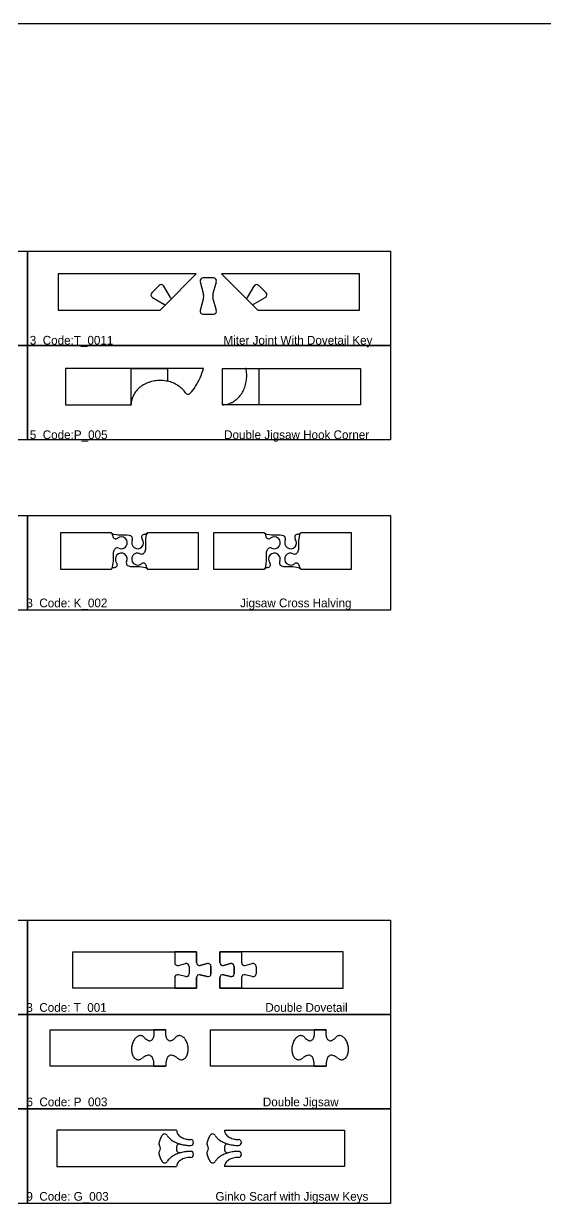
# Model space of a CAD drawing. Extents: x -5 to 6482, y 2 to 3133.
# Drawn here: x 1267 to 1985, y 1509 to 3133 of the extents above; entities that cross this region are included whole.
import ezdxf

# ---------------------------------------------------------------- set-up
doc = ezdxf.new("R2010")
doc.units = 0
doc.layers.get('0').update_dxf_attribs({"linetype": 'CONTINUOUS'})
for name, color, linetype in [('3MM_ENGRAVE', 5, 'CONTINUOUS'), ('CUT_18_MM', 7, 'CONTINUOUS'), ('ENGRAVE_9MM', 3, 'CONTINUOUS'), ('JOINT_9_MM', 4, 'CONTINUOUS'), ('TEXT', 9, 'CONTINUOUS')]:
    doc.layers.add(name, color=color, linetype=linetype)

# ---------------------------------------------------------------- blocks, each defined once
blk = doc.blocks.new('_U22')
at = {"layer": 'TEXT', "linetype": 'CONTINUOUS'}
blk.add_text('9  Code: G_003                                 Ginko Scarf with Jigsaw Keys', height=12, dxfattribs=at).set_placement((7865.2, 2137.2))
blk = doc.blocks.new('_U19')
at = {"layer": 'TEXT', "linetype": 'CONTINUOUS'}
blk.add_text('6  Code: P_003                                                Double Jigsaw', height=12, dxfattribs=at).set_placement((7865.3, 2267.2))
blk = doc.blocks.new('_U16')
at = {"layer": 'TEXT', "linetype": 'CONTINUOUS'}
blk.add_text('3  Code: T_001                                                 Double Dovetail', height=12, dxfattribs=at).set_placement((7865.2, 2397.2))
blk = doc.blocks.new('_U12')
at = {"layer": 'TEXT', "linetype": 'CONTINUOUS'}
blk.add_text('3  Code: K_002                                         Jigsaw Cross Halving', height=12, dxfattribs=at).set_placement((7865.2, 2953.9))
blk = doc.blocks.new('_U8')
at = {"layer": 'TEXT', "linetype": 'CONTINUOUS'}
blk.add_text('5  Code:P_005                                    Double Jigsaw Hook Corner', height=12, dxfattribs=at).set_placement((7869.9, 3185.4))
blk = doc.blocks.new('_U5')
at = {"layer": 'TEXT', "linetype": 'CONTINUOUS'}
blk.add_text('3  Code:T_0011                                  Miter Joint With Dovetail Key', height=12, dxfattribs=at).set_placement((7869.9, 3315.4))

msp = doc.modelspace()

# ---------------------------------------------------------------- linework, layer by layer
for p, q in [((11.4, 3132.7), (6482.4, 3132.7)), ((772.1, 2819.7), (1272.1, 2819.7)), ((1272.1, 2819.7), (1772.1, 2819.7)), ((1272.1, 2689.7), (1272.1, 2819.7)), ((1272.1, 2819.7), (1272.1, 2689.7)), ((1772.1, 2819.7), (1772.1, 2689.7)), ((772.1, 2689.7), (1272.1, 2689.7)), ((1272.1, 2689.7), (772.1, 2689.7)), ((1272.1, 2689.7), (1772.1, 2689.7)), ((1272.1, 2559.7), (1272.1, 2689.7)), ((1272.1, 2689.7), (1272.1, 2559.7)), ((1772.1, 2689.7), (1272.1, 2689.7)), ((1772.1, 2689.7), (1772.1, 2559.7)), ((1272.1, 2559.7), (772.1, 2559.7)), ((1772.1, 2559.7), (1272.1, 2559.7)), ((772.1, 2455.5), (1272.1, 2455.5)), ((1272.1, 2455.5), (1772.1, 2455.5)), ((1272.1, 2325.5), (1272.1, 2455.5)), ((1272.1, 2455.5), (1272.1, 2325.5)), ((1772.1, 2455.5), (1772.1, 2325.5)), ((1272.1, 2325.5), (772.1, 2325.5)), ((1772.1, 2325.5), (1272.1, 2325.5)), ((772.1, 1899), (1272.1, 1899)), ((1272.1, 1899), (1772.1, 1899)), ((1272.1, 1769), (1272.1, 1899)), ((1272.1, 1899), (1272.1, 1769)), ((1772.1, 1899), (1772.1, 1769)), ((772.1, 1769), (1272.1, 1769)), ((1272.1, 1769), (772.1, 1769)), ((1272.1, 1769), (1772.1, 1769)), ((1272.1, 1639), (1272.1, 1769)), ((1272.1, 1769), (1272.1, 1639)), ((1772.1, 1769), (1272.1, 1769)), ((1772.1, 1769), (1772.1, 1639)), ((772.1, 1639), (1272.1, 1639)), ((1272.1, 1639), (772.1, 1639)), ((1272.1, 1639), (1772.1, 1639)), ((1272.1, 1509), (1272.1, 1639)), ((1272.1, 1639), (1272.1, 1509)), ((1772.1, 1639), (1272.1, 1639)), ((1772.1, 1639), (1772.1, 1509)), ((1272.1, 1509), (772.1, 1509)), ((1772.1, 1509), (1272.1, 1509))]:
    msp.add_line(p, q)
at = {"layer": 'CUT_18_MM', "color": 7, "linetype": 'CONTINUOUS'}
for p, q in [((1504.6, 2788.2), (1314.6, 2788.2)), ((1314.6, 2788.2), (1314.6, 2738.2)), ((1461.7, 2745.3), (1504.6, 2788.2)), ((1729.3, 2788.2), (1539.3, 2788.2)), ((1539.3, 2788.2), (1573.6, 2753.9)), ((1729.3, 2738.2), (1729.3, 2788.2)), ((1454.6, 2738.2), (1461.7, 2745.3)), ((1461.7, 2745.3), (1461.7, 2745.3)), ((1573.6, 2753.9), (1589.3, 2738.2)), ((1314.6, 2738.2), (1454.6, 2738.2)), ((1589.3, 2738.2), (1729.3, 2738.2)), ((1415, 2658.2), (1324.7, 2658.2)), ((1324.7, 2658.2), (1324.7, 2608.2)), ((1514.7, 2658.2), (1415, 2658.2)), ((1540.7, 2608.2), (1540.7, 2658.2)), ((1540.7, 2658.2), (1590.7, 2658.2)), ((1590.7, 2658.2), (1730.7, 2658.2)), ((1730.7, 2658.2), (1730.7, 2608.2)), ((1324.7, 2608.2), (1415, 2608.2)), ((1415, 2608.2), (1415, 2608.2)), ((1415, 2608.2), (1415, 2608.2)), ((1590.7, 2608.2), (1540.7, 2608.2)), ((1730.7, 2608.2), (1590.7, 2608.2)), ((1590.7, 2608.2), (1590.7, 2608.2)), ((1334.8, 1855.1), (1474.8, 1855.1)), ((1334.8, 1805.1), (1334.8, 1855.1)), ((1474.8, 1855.1), (1504.8, 1855.1)), ((1504.8, 1855.1), (1504.8, 1840.4)), ((1566.8, 1855.1), (1536.8, 1855.1)), ((1536.8, 1855.1), (1536.8, 1840.4)), ((1706.8, 1855.1), (1566.8, 1855.1)), ((1706.8, 1805.1), (1706.8, 1855.1)), ((1504.8, 1840.4), (1504.8, 1840.4)), ((1509.9, 1836.5), (1519.6, 1839.1)), ((1509.9, 1836.5), (1509.9, 1836.5)), ((1519.6, 1839.1), (1519.6, 1839.1)), ((1524.8, 1835.1), (1524.8, 1825.1)), ((1536.8, 1840.4), (1536.8, 1840.4)), ((1541.9, 1836.5), (1551.6, 1839.1)), ((1541.9, 1836.5), (1541.9, 1836.5)), ((1551.6, 1839.1), (1551.6, 1839.1)), ((1556.8, 1835.1), (1556.8, 1825.1)), ((1504.8, 1819.7), (1504.8, 1819.7)), ((1504.8, 1819.7), (1504.8, 1805.1)), ((1519.6, 1821.1), (1509.9, 1823.7)), ((1509.9, 1823.7), (1509.9, 1823.7)), ((1519.6, 1821.1), (1519.6, 1821.1)), ((1536.8, 1819.7), (1536.8, 1819.7)), ((1536.8, 1819.7), (1536.8, 1805.1)), ((1551.6, 1821.1), (1541.9, 1823.7)), ((1541.9, 1823.7), (1541.9, 1823.7)), ((1551.6, 1821.1), (1551.6, 1821.1)), ((1474.8, 1805.1), (1334.8, 1805.1)), ((1504.8, 1805.1), (1474.8, 1805.1)), ((1536.8, 1805.1), (1566.8, 1805.1)), ((1566.8, 1805.1), (1706.8, 1805.1)), ((1303.5, 1697.9), (1303.5, 1747.9)), ((1303.5, 1747.9), (1462.6, 1747.9)), ((1524.2, 1697.9), (1524.2, 1747.9)), ((1524.2, 1747.9), (1683.3, 1747.9)), ((1462.7, 1697.9), (1303.5, 1697.9)), ((1683.4, 1697.9), (1524.2, 1697.9)), ((1477.5, 1609.7), (1312.5, 1609.7)), ((1312.5, 1609.7), (1312.5, 1559.7)), ((1543.5, 1609.7), (1708.5, 1609.7)), ((1708.5, 1609.7), (1708.5, 1559.7)), ((1312.5, 1559.7), (1477.5, 1559.7)), ((1708.5, 1559.7), (1543.5, 1559.7))]:
    msp.add_line(p, q, dxfattribs=at)
at = {"layer": 'CUT_18_MM', "linetype": 'CONTINUOUS'}
for p, q in [((1387.6, 2432), (1317.6, 2432)), ((1317.6, 2432), (1317.6, 2382)), ((1390.7, 2430.2), (1394.6, 2429.4)), ((1394.6, 2429.4), (1397.1, 2429.2)), ((1397.1, 2429.2), (1401.6, 2429)), ((1401.6, 2429), (1409.1, 2429.1)), ((1409.1, 2429.1), (1412.1, 2428.7)), ((1412.1, 2428.7), (1413.8, 2428.1)), ((1413.8, 2428.1), (1414.5, 2427.6)), ((1414.5, 2427.6), (1415.6, 2426.7)), ((1416.4, 2421.9), (1416.4, 2421.9)), ((1507.6, 2432), (1437.5, 2432)), ((1507.6, 2382), (1507.6, 2432)), ((1598.3, 2432), (1528.3, 2432)), ((1528.3, 2432), (1528.3, 2382)), ((1601.5, 2430.2), (1605.4, 2429.4)), ((1605.4, 2429.4), (1607.9, 2429.2)), ((1607.9, 2429.2), (1612.4, 2429)), ((1612.4, 2429), (1619.9, 2429.1)), ((1619.9, 2429.1), (1622.9, 2428.7)), ((1622.9, 2428.7), (1624.6, 2428.1)), ((1624.6, 2428.1), (1625.3, 2427.6)), ((1625.3, 2427.6), (1626.4, 2426.7)), ((1627.2, 2421.9), (1627.2, 2421.9)), ((1718.3, 2432), (1648.3, 2432)), ((1718.3, 2382), (1718.3, 2432)), ((1408.7, 2392.1), (1408.7, 2392.1)), ((1410.5, 2386.4), (1409.5, 2387.3)), ((1619.4, 2392.1), (1619.4, 2392.1)), ((1621.3, 2386.4), (1620.3, 2387.3)), ((1317.6, 2382), (1387.6, 2382)), ((1411.7, 2385.8), (1410.5, 2386.4)), ((1414.4, 2385.1), (1411.7, 2385.8)), ((1416.4, 2384.9), (1414.4, 2385.1)), ((1421.2, 2385), (1416.4, 2384.9)), ((1426.6, 2385), (1421.2, 2385)), ((1429.5, 2384.7), (1426.6, 2385)), ((1434.4, 2383.9), (1429.5, 2384.7)), ((1437.6, 2382), (1507.6, 2382)), ((1528.3, 2382), (1598.3, 2382)), ((1622.5, 2385.8), (1621.3, 2386.4)), ((1625.1, 2385.1), (1622.5, 2385.8)), ((1627.2, 2384.9), (1625.1, 2385.1)), ((1632, 2385), (1627.2, 2384.9)), ((1637.3, 2385), (1632, 2385)), ((1640.3, 2384.7), (1637.3, 2385)), ((1645.2, 2383.9), (1640.3, 2384.7)), ((1648.3, 2382), (1718.3, 2382))]:
    msp.add_line(p, q, dxfattribs=at)
at = {"layer": 'CUT_18_MM', "color": 7, "linetype": 'CONTINUOUS'}
for centre, radius, start, end in [((1408.7, 2690.4), 110.7, 335.8734, 343.0944), ((1449.6, 2604.2), 35.9, 128.2335, 139.9673), ((1452.1, 2601), 40, 117.329, 128.25), ((1453.9, 2597.6), 43.8, 107.0748, 117.3545), ((1454.8, 2594.9), 46.6, 97.2448, 107.1039), ((1455, 2593.6), 47.9, 87.5982, 97.2749), ((1455, 2594), 47.5, 77.8915, 87.6285), ((1455.5, 2596.1), 45.4, 67.8897, 77.9213), ((1456.8, 2599.2), 42, 57.3533, 67.9175), ((1458.9, 2602.6), 37.9, 46.0769, 57.3752), ((1442.2, 2672.3), 72.6, 318.1905, 327.7629), ((1426.3, 2682.5), 91.4, 327.7126, 335.918), ((1442.9, 2608.2), 28, 166.0483, 179.9011), ((1444.3, 2607.8), 29.4, 152.6081, 165.9973), ((1446.8, 2606.5), 32.2, 139.9682, 152.5821), ((1461.7, 2605.5), 34, 33.9254, 46.0859), ((1493.3, 2626.6), 4.05, 213.2136, 318.1455), ((1508.9, 1840.4), 4.1, 180, 285.0001), ((1520.7, 1835.1), 4.1, 0, 105), ((1540.9, 1840.4), 4.1, 180, 285.0001), ((1552.7, 1835.1), 4.1, 0, 105), ((1508.9, 1819.7), 4.1, 74.9999, 180), ((1520.7, 1825.1), 4.1, 255, 360), ((1540.9, 1819.7), 4.1, 74.9999, 180), ((1552.7, 1825.1), 4.1, 255, 360), ((1487, 1743.5), 24.8, 177.6014, 184.7448), ((1493.4, 1743.3), 31.2, 171.5416, 177.6694), ((1480.3, 1742.9), 18.1, 184.6433, 193.4719), ((1474.6, 1741.5), 12.2, 193.3262, 204.8281), ((1482.4, 1731.1), 9.14, 125.137, 139.4209), ((1481.4, 1732.6), 7.41, 108.6373, 125.059), ((1481.2, 1733.1), 6.79, 91.0249, 108.4328), ((1481.1, 1732.7), 7.27, 74.1777, 90.81), ((1480.7, 1731.1), 8.86, 59.4989, 74.0823), ((1479.3, 1728.8), 11.5, 47.262, 59.5164), ((1714.2, 1743.3), 31.2, 171.5416, 177.6694), ((1707.8, 1743.5), 24.8, 177.6014, 184.7448), ((1701.1, 1742.9), 18.1, 184.6433, 193.4719), ((1695.3, 1741.5), 12.2, 193.3262, 204.8281), ((1703.1, 1731.1), 9.14, 125.137, 139.4209), ((1702.1, 1732.6), 7.41, 108.6373, 125.059), ((1701.9, 1733.1), 6.79, 91.0249, 108.4328), ((1701.9, 1732.7), 7.27, 74.1777, 90.81), ((1701.4, 1731.1), 8.86, 59.4989, 74.0823), ((1700.1, 1728.8), 11.5, 47.262, 59.5164), ((1470.7, 1739.7), 7.84, 204.6764, 220.0898), ((1468.8, 1738.1), 5.34, 220.1384, 240.035), ((1468.3, 1737.4), 4.51, 240.5262, 262.7584), ((1468.4, 1738.1), 5.23, 263.2736, 283.4363), ((1467.8, 1740.4), 7.61, 283.5107, 299.227), ((1465.8, 1744.1), 11.8, 299.0798, 310.8065), ((1462, 1748.5), 17.6, 310.658, 319.6321), ((1477, 1726.3), 15, 37.0483, 47.3247), ((1473.9, 1723.9), 18.8, 28.2914, 37.1138), ((1470.8, 1722.2), 22.4, 20.4916, 28.3472), ((1468.4, 1721.3), 25, 13.2424, 20.538), ((1467.3, 1721), 26.2, 6.2007, 13.2834), ((1467.8, 1721.1), 25.6, 359.049, 6.2409), ((1691.4, 1739.7), 7.84, 204.6764, 220.0898), ((1689.5, 1738.1), 5.34, 220.1384, 240.035), ((1689.1, 1737.4), 4.51, 240.5262, 262.7584), ((1689.1, 1738.1), 5.23, 263.2736, 283.4363), ((1688.5, 1740.4), 7.61, 283.5107, 299.227), ((1686.5, 1744.1), 11.8, 299.0798, 310.8065), ((1682.8, 1748.5), 17.6, 310.658, 319.6321), ((1697.7, 1726.3), 15, 37.0483, 47.3247), ((1694.7, 1723.9), 18.8, 28.2914, 37.1138), ((1691.6, 1722.2), 22.4, 20.4916, 28.3472), ((1689.1, 1721.3), 25, 13.2424, 20.538), ((1688, 1721), 26.2, 6.2007, 13.2834), ((1688.6, 1721.1), 25.6, 359.049, 6.2409), ((1483, 1701.2), 20.4, 164.6899, 176.1119), ((1475, 1703.4), 12, 148.7028, 164.9551), ((1471, 1705.9), 7.34, 126.1789, 148.7324), ((1470.1, 1707), 5.93, 99.4369, 125.3971), ((1470.2, 1705.5), 7.42, 76.2918, 98.6761), ((1469.1, 1700.8), 12.2, 60.2495, 76.3371), ((1465, 1693.4), 20.7, 49.1985, 60.5143), ((1485.6, 1717.4), 10.9, 229.4316, 242.1165), ((1484.4, 1715.2), 8.47, 242.1154, 257.1415), ((1484.1, 1713.9), 7.09, 257.2634, 274.172), ((1484.1, 1713.6), 6.82, 274.398, 291.7487), ((1483.8, 1714.4), 7.66, 291.9337, 308.0031), ((1482.6, 1715.9), 9.6, 308.0561, 321.8861), ((1480.3, 1717.7), 12.5, 321.8474, 333.4177), ((1477, 1719.4), 16.2, 333.3514, 343.1069), ((1473.3, 1720.5), 20, 343.0441, 351.5092), ((1470, 1721), 23.4, 351.4568, 359.0931), ((1703.8, 1701.2), 20.4, 164.6899, 176.1119), ((1695.7, 1703.4), 12, 148.7028, 164.9551), ((1691.7, 1705.9), 7.34, 126.1789, 148.7324), ((1690.8, 1707), 5.93, 99.4369, 125.3971), ((1691, 1705.5), 7.42, 76.2918, 98.6761), ((1689.8, 1700.8), 12.2, 60.2495, 76.3371), ((1685.7, 1693.4), 20.7, 49.1985, 60.5143), ((1706.3, 1717.4), 10.9, 229.4316, 242.1165), ((1705.2, 1715.2), 8.47, 242.1154, 257.1415), ((1704.9, 1713.9), 7.09, 257.2634, 274.172), ((1704.9, 1713.6), 6.82, 274.398, 291.7487), ((1704.5, 1714.4), 7.66, 291.9337, 308.0031), ((1703.3, 1715.9), 9.6, 308.0561, 321.8861), ((1701, 1717.7), 12.5, 321.8474, 333.4177), ((1697.8, 1719.4), 16.2, 333.3514, 343.1069), ((1694.1, 1720.5), 20, 343.0441, 351.5092), ((1690.8, 1721), 23.4, 351.4568, 359.0931), ((1494.4, 1700.3), 31.8, 175.9157, 184.3916), ((1715.2, 1700.3), 31.8, 175.9157, 184.3916), ((1485.9, 1609.6), 8.42, 179.7617, 196.738), ((1485.9, 1609.6), 8.42, 179.7617, 196.738), ((1551.9, 1609.6), 8.42, 179.7617, 196.738), ((1551.9, 1609.6), 8.42, 179.7617, 196.738), ((1487.1, 1610), 9.68, 196.8846, 212.3545), ((1487.1, 1610), 9.68, 196.8846, 212.3545), ((1489.2, 1611.4), 12.2, 212.3808, 225.6606), ((1489.2, 1611.4), 12.2, 212.3808, 225.6606), ((1491.7, 1613.9), 15.7, 225.6155, 236.8125), ((1491.7, 1613.9), 15.7, 225.6155, 236.8125), ((1494, 1617.4), 19.9, 236.7492, 246.316), ((1494, 1617.4), 19.9, 236.7492, 246.316), ((1495.7, 1621.2), 24.1, 246.2572, 254.6876), ((1495.7, 1621.2), 24.1, 246.2572, 254.6876), ((1496.6, 1624.4), 27.4, 254.6378, 262.3652), ((1496.6, 1624.4), 27.4, 254.6378, 262.3652), ((1496.9, 1626.2), 29.3, 262.322, 269.7166), ((1496.9, 1626.2), 29.3, 262.322, 269.7166), ((1496.7, 1592.9), 4.1, 270.0507, 89.6963), ((1496.7, 1592.9), 4.1, 270.0507, 89.6963), ((1523.2, 1591), 4.1, 168.3896, 217.6756), ((1552.6, 1585), 34.1, 158.4756, 168.4397), ((1550.3, 1585.9), 31.6, 148.0269, 158.5029), ((1527, 1600.5), 4.1, 30.4755, 147.9493), ((1547, 1612.4), 19.2, 210.8296, 225.1733), ((1551.8, 1617.2), 26, 225.1122, 236.8382), ((1556.5, 1624.3), 34.4, 236.7534, 246.4746), ((1560, 1632.3), 43.2, 246.4009, 254.758), ((1553.1, 1610), 9.68, 196.8846, 212.3545), ((1553.1, 1610), 9.68, 196.8846, 212.3545), ((1555.2, 1611.4), 12.2, 212.3808, 225.6606), ((1555.2, 1611.4), 12.2, 212.3808, 225.6606), ((1557.7, 1613.9), 15.7, 225.6155, 236.8125), ((1557.7, 1613.9), 15.7, 225.6155, 236.8125), ((1560, 1617.4), 19.9, 236.7492, 246.316), ((1560, 1617.4), 19.9, 236.7492, 246.316), ((1561.7, 1621.2), 24.1, 246.2572, 254.6876), ((1561.7, 1621.2), 24.1, 246.2572, 254.6876), ((1562.6, 1624.4), 27.4, 254.6378, 262.3652), ((1562.6, 1624.4), 27.4, 254.6378, 262.3652), ((1562.9, 1626.2), 29.3, 262.322, 269.7166), ((1562.9, 1626.2), 29.3, 262.322, 269.7166), ((1562.7, 1592.9), 4.1, 270.0506, 89.6963), ((1562.7, 1592.9), 4.1, 270.0506, 89.6963), ((1496.7, 1576.5), 4.1, 270.3037, 89.9494), ((1496.7, 1576.5), 4.1, 270.3037, 89.9494), ((1523.2, 1578.3), 4.1, 142.3244, 191.6103), ((1552.6, 1584.3), 34.1, 191.5603, 201.5244), ((1515, 1584.7), 6.3, 322.3244, 37.6756), ((1556.5, 1545.1), 34.4, 113.5019, 123.2279), ((1560, 1537.1), 43.2, 105.2146, 113.5758), ((1562, 1639.5), 50.7, 254.7334, 262.649), ((1562, 1639.5), 50.7, 254.7334, 262.649), ((1562, 1529.8), 50.7, 97.351, 105.2666), ((1562, 1529.8), 50.7, 97.351, 105.2666), ((1562.6, 1643.9), 55.1, 262.5925, 270.0768), ((1562.6, 1643.9), 55.1, 262.5925, 270.0768), ((1562.6, 1525.4), 55.1, 89.9232, 97.4075), ((1562.6, 1525.4), 55.1, 89.9232, 97.4075), ((1562.7, 1576.5), 4.1, 270.3037, 89.9493), ((1562.7, 1576.5), 4.1, 270.3037, 89.9493), ((1485.9, 1559.7), 8.42, 163.262, 180.2383), ((1485.9, 1559.7), 8.42, 163.262, 180.2383), ((1487.1, 1559.3), 9.68, 147.6455, 163.1154), ((1487.1, 1559.3), 9.68, 147.6455, 163.1154), ((1489.2, 1558), 12.2, 134.3394, 147.6192), ((1489.2, 1558), 12.2, 134.3394, 147.6192), ((1491.7, 1555.4), 15.7, 123.1875, 134.3845), ((1491.7, 1555.4), 15.7, 123.1875, 134.3845), ((1494, 1552), 19.9, 113.684, 123.2508), ((1494, 1552), 19.9, 113.684, 123.2508), ((1495.7, 1548.2), 24.1, 105.3124, 113.7428), ((1495.7, 1548.2), 24.1, 105.3124, 113.7428), ((1496.6, 1544.9), 27.4, 97.6348, 105.3622), ((1496.6, 1544.9), 27.4, 97.6348, 105.3622), ((1496.9, 1543.1), 29.3, 90.2834, 97.678), ((1496.9, 1543.1), 29.3, 90.2834, 97.678), ((1550.3, 1583.4), 31.6, 201.4971, 211.9731), ((1527, 1568.8), 4.1, 212.0508, 329.5246), ((1547, 1556.9), 19.2, 134.8148, 149.1699), ((1551.8, 1552.1), 26, 123.143, 134.876), ((1551.9, 1559.7), 8.42, 163.262, 180.2383), ((1551.9, 1559.7), 8.42, 163.262, 180.2383), ((1553.1, 1559.3), 9.68, 147.6455, 163.1154), ((1553.1, 1559.3), 9.68, 147.6455, 163.1154), ((1555.2, 1558), 12.2, 134.3394, 147.6192), ((1555.2, 1558), 12.2, 134.3394, 147.6192), ((1557.7, 1555.4), 15.7, 123.1875, 134.3845), ((1557.7, 1555.4), 15.7, 123.1875, 134.3845), ((1560, 1552), 19.9, 113.684, 123.2508), ((1560, 1552), 19.9, 113.684, 123.2508), ((1561.7, 1548.2), 24.1, 105.3124, 113.7428), ((1561.7, 1548.2), 24.1, 105.3124, 113.7428), ((1562.6, 1544.9), 27.4, 97.6348, 105.3622), ((1562.6, 1544.9), 27.4, 97.6348, 105.3622), ((1562.9, 1543.1), 29.3, 90.2834, 97.678), ((1562.9, 1543.1), 29.3, 90.2834, 97.678)]:
    msp.add_arc(centre, radius, start, end, dxfattribs=at)
at = {"layer": 'CUT_18_MM', "linetype": 'CONTINUOUS'}
for centre, radius, start, end in [((1392, 2436.1), 6.05, 222.0383, 257.1666), ((1412.8, 2423.7), 4.1, 333.3474, 46.7518), ((1423.8, 2418.2), 8.2, 153.3472, 38.7826), ((1433.4, 2425.9), 4.1, 91.6716, 218.7826), ((1433.1, 2436.1), 6.05, 271.6715, 317.9595), ((1602.8, 2436.1), 6.05, 222.0383, 257.1666), ((1634.5, 2418.2), 8.2, 153.3472, 38.7826), ((1623.5, 2423.7), 4.1, 333.3474, 46.7518), ((1644.1, 2425.9), 4.1, 91.6716, 218.7826), ((1643.8, 2436.1), 6.05, 271.6715, 317.9595), ((1401.3, 2395.8), 8.2, 333.3472, 218.7826), ((1612.1, 2395.8), 8.2, 333.3472, 218.7826), ((1391.7, 2388.1), 4.1, 271.6716, 38.7826), ((1412.3, 2390.3), 4.1, 153.3474, 226.7518), ((1602.5, 2388.1), 4.1, 271.6716, 38.7826), ((1623.1, 2390.3), 4.1, 153.3474, 226.7518), ((1392, 2378), 6.05, 91.6715, 137.95), ((1433.1, 2378), 6.05, 42.0288, 77.1666), ((1602.8, 2378), 6.05, 91.6715, 137.95), ((1643.8, 2378), 6.05, 42.0288, 77.1666), ((1513.4, 1584.7), 36, 176.4413, 180.0007), ((1513.4, 1584.7), 36, 179.9993, 183.5587), ((1481.6, 1586.7), 4.1, 76.4828, 176.4405), ((1481.6, 1582.7), 4.1, 183.5594, 282.7995), ((1496, 1639.4), 50.6, 254.5769, 262.5783), ((1496.1, 1639.8), 51, 255.2867, 262.8997), ((1496.1, 1529.5), 51, 97.1003, 104.7133), ((1496.6, 1525.5), 55, 89.9179, 97.8825), ((1496.6, 1643.9), 55.1, 262.5202, 270.0775), ((1496.6, 1644), 55.2, 262.849, 270.0741), ((1496.6, 1525.4), 55.2, 89.9259, 97.151)]:
    msp.add_arc(centre, radius, start, end, dxfattribs=at)
at = {"layer": 'CUT_18_MM', "color": 7, "linetype": 'CONTINUOUS'}
msp.add_point((1573, 2658.2), dxfattribs=at)
at = {"layer": 'ENGRAVE_9MM', "linetype": 'CONTINUOUS'}
for p, q in [((1453.4, 2772.3), (1443.3, 2762.2)), ((1443.3, 2762.2), (1443.3, 2762.2)), ((1453.4, 2772.3), (1453.4, 2772.3)), ((1469, 2755.6), (1459.8, 2771.5)), ((1459.8, 2771.5), (1459.8, 2771.5)), ((1574.9, 2755.6), (1584.1, 2771.5)), ((1584.1, 2771.5), (1584.1, 2771.5)), ((1590.5, 2772.3), (1590.5, 2772.3)), ((1590.5, 2772.3), (1600.6, 2762.2)), ((1600.6, 2762.2), (1600.6, 2762.2)), ((1444.1, 2755.8), (1444.1, 2755.8)), ((1444.1, 2755.8), (1460, 2746.6)), ((1460, 2746.6), (1460, 2746.6)), ((1461.7, 2745.3), (1470.3, 2753.9)), ((1469, 2755.6), (1469, 2755.6)), ((1574.9, 2755.6), (1574.9, 2755.6)), ((1599.8, 2755.8), (1583.9, 2746.6)), ((1583.9, 2746.6), (1583.9, 2746.6)), ((1599.8, 2755.8), (1599.8, 2755.8)), ((1415, 2658.2), (1465, 2658.2)), ((1415, 2608.2), (1415, 2658.2)), ((1465, 2658.2), (1465, 2640.5)), ((1573, 2658.2), (1590.7, 2658.2)), ((1590.7, 2658.2), (1590.7, 2608.2)), ((1590.7, 2608.2), (1540.7, 2608.2)), ((1390.7, 2430.2), (1394.6, 2429.4)), ((1394.6, 2429.4), (1397.1, 2429.2)), ((1396.2, 2424.6), (1396.2, 2424.6)), ((1397.1, 2429.2), (1401.6, 2429)), ((1401.6, 2429), (1409.1, 2429.1)), ((1409.1, 2429.1), (1412.1, 2428.7)), ((1412.1, 2428.7), (1413.8, 2428.1)), ((1413.8, 2428.1), (1414.5, 2427.6)), ((1414.5, 2427.6), (1415.6, 2426.7)), ((1416.4, 2421.9), (1416.4, 2421.9)), ((1434.8, 2424), (1434.6, 2421)), ((1434.6, 2421), (1434.6, 2415.7)), ((1435.7, 2428.9), (1434.8, 2424)), ((1601.5, 2430.2), (1605.4, 2429.4)), ((1605.4, 2429.4), (1607.9, 2429.2)), ((1607, 2424.6), (1607, 2424.6)), ((1607.9, 2429.2), (1612.4, 2429)), ((1612.4, 2429), (1619.9, 2429.1)), ((1619.9, 2429.1), (1622.9, 2428.7)), ((1622.9, 2428.7), (1624.6, 2428.1)), ((1624.6, 2428.1), (1625.3, 2427.6)), ((1625.3, 2427.6), (1626.4, 2426.7)), ((1627.2, 2421.9), (1627.2, 2421.9)), ((1645.4, 2421), (1645.3, 2415.7)), ((1645.6, 2424), (1645.4, 2421)), ((1646.5, 2428.9), (1645.6, 2424)), ((1390.5, 2403.1), (1390.6, 2405.2)), ((1390.5, 2398.3), (1390.5, 2403.1)), ((1390.6, 2405.2), (1391.3, 2407.9)), ((1391.3, 2407.9), (1392, 2409)), ((1392, 2409), (1392.8, 2410)), ((1397.7, 2410.9), (1397.7, 2410.9)), ((1427.4, 2403.1), (1427.4, 2403.1)), ((1433.1, 2405), (1432.3, 2404)), ((1433.8, 2406.2), (1433.1, 2405)), ((1434.5, 2408.8), (1433.8, 2406.2)), ((1434.6, 2410.9), (1434.5, 2408.8)), ((1434.6, 2415.7), (1434.6, 2410.9)), ((1601.3, 2403.1), (1601.4, 2405.2)), ((1601.3, 2398.3), (1601.3, 2403.1)), ((1601.4, 2405.2), (1602.1, 2407.9)), ((1602.1, 2407.9), (1602.7, 2409)), ((1602.7, 2409), (1603.6, 2410)), ((1608.4, 2410.9), (1608.4, 2410.9)), ((1638.2, 2403.1), (1638.2, 2403.1)), ((1643.9, 2405), (1643, 2404)), ((1644.6, 2406.2), (1643.9, 2405)), ((1645.2, 2408.8), (1644.6, 2406.2)), ((1645.4, 2410.9), (1645.2, 2408.8)), ((1645.3, 2415.7), (1645.4, 2410.9)), ((1389.4, 2385.2), (1390.3, 2390)), ((1390.3, 2390), (1390.5, 2393)), ((1390.5, 2393), (1390.5, 2398.3)), ((1408.7, 2392.1), (1408.7, 2392.1)), ((1410.5, 2386.4), (1409.5, 2387.3)), ((1600.2, 2385.2), (1601, 2390)), ((1601, 2390), (1601.3, 2393)), ((1601.3, 2393), (1601.3, 2398.3)), ((1619.4, 2392.1), (1619.4, 2392.1)), ((1621.3, 2386.4), (1620.3, 2387.3)), ((1411.7, 2385.8), (1410.5, 2386.4)), ((1414.4, 2385.1), (1411.7, 2385.8)), ((1416.4, 2384.9), (1414.4, 2385.1)), ((1421.2, 2385), (1416.4, 2384.9)), ((1426.6, 2385), (1421.2, 2385)), ((1429.5, 2384.7), (1426.6, 2385)), ((1434.4, 2383.9), (1429.5, 2384.7)), ((1622.5, 2385.8), (1621.3, 2386.4)), ((1625.1, 2385.1), (1622.5, 2385.8)), ((1627.2, 2384.9), (1625.1, 2385.1)), ((1632, 2385), (1627.2, 2384.9)), ((1637.3, 2385), (1632, 2385)), ((1640.3, 2384.7), (1637.3, 2385)), ((1645.2, 2383.9), (1640.3, 2384.7)), ((1504.8, 1855.1), (1474.8, 1855.1)), ((1474.8, 1855.1), (1474.8, 1840.4)), ((1504.8, 1840.4), (1504.8, 1855.1)), ((1536.8, 1840.4), (1536.8, 1855.1)), ((1536.8, 1855.1), (1566.8, 1855.1)), ((1566.8, 1855.1), (1566.8, 1840.4)), ((1474.8, 1840.4), (1474.8, 1840.4)), ((1479.9, 1836.5), (1489.6, 1839.1)), ((1479.9, 1836.5), (1479.9, 1836.5)), ((1489.6, 1839.1), (1489.6, 1839.1)), ((1494.8, 1835.1), (1494.8, 1825.1)), ((1504.8, 1840.4), (1504.8, 1840.4)), ((1519.6, 1839.1), (1509.9, 1836.5)), ((1509.9, 1836.5), (1509.9, 1836.5)), ((1519.6, 1839.1), (1519.6, 1839.1)), ((1524.8, 1825.1), (1524.8, 1835.1)), ((1536.8, 1840.4), (1536.8, 1840.4)), ((1551.6, 1839.1), (1541.9, 1836.5)), ((1541.9, 1836.5), (1541.9, 1836.5)), ((1551.6, 1839.1), (1551.6, 1839.1)), ((1556.8, 1825.1), (1556.8, 1835.1)), ((1566.8, 1840.4), (1566.8, 1840.4)), ((1571.9, 1836.5), (1581.6, 1839.1)), ((1571.9, 1836.5), (1571.9, 1836.5)), ((1581.6, 1839.1), (1581.6, 1839.1)), ((1586.8, 1835.1), (1586.8, 1825.1)), ((1474.8, 1819.7), (1474.8, 1819.7)), ((1474.8, 1819.7), (1474.8, 1805.1)), ((1489.6, 1821.1), (1479.9, 1823.7)), ((1479.9, 1823.7), (1479.9, 1823.7)), ((1489.6, 1821.1), (1489.6, 1821.1)), ((1504.8, 1805.1), (1504.8, 1819.7)), ((1504.8, 1819.7), (1504.8, 1819.7)), ((1509.9, 1823.7), (1509.9, 1823.7)), ((1509.9, 1823.7), (1519.6, 1821.1)), ((1519.6, 1821.1), (1519.6, 1821.1)), ((1536.8, 1805.1), (1536.8, 1819.7)), ((1536.8, 1819.7), (1536.8, 1819.7)), ((1541.9, 1823.7), (1541.9, 1823.7)), ((1541.9, 1823.7), (1551.6, 1821.1)), ((1551.6, 1821.1), (1551.6, 1821.1)), ((1566.8, 1819.7), (1566.8, 1819.7)), ((1566.8, 1819.7), (1566.8, 1805.1)), ((1581.6, 1821.1), (1571.9, 1823.7)), ((1571.9, 1823.7), (1571.9, 1823.7)), ((1581.6, 1821.1), (1581.6, 1821.1)), ((1474.8, 1805.1), (1504.8, 1805.1)), ((1566.8, 1805.1), (1536.8, 1805.1)), ((1462.6, 1747.9), (1446.2, 1747.9)), ((1683.3, 1747.9), (1667, 1747.9)), ((1446.1, 1697.9), (1462.7, 1697.9)), ((1666.9, 1697.9), (1683.4, 1697.9))]:
    msp.add_line(p, q, dxfattribs=at)
at = {"layer": 'ENGRAVE_9MM'}
msp.add_line((1573.6, 2753.9), (1582.2, 2745.3), dxfattribs=at)
at = {"layer": 'ENGRAVE_9MM', "linetype": 'CONTINUOUS'}
for centre, radius, start, end in [((1446.2, 2759.3), 4.1, 135, 240), ((1456.3, 2769.4), 4.1, 30, 135), ((1587.6, 2769.4), 4.1, 45, 150), ((1597.7, 2759.3), 4.1, 300, 45), ((1455.9, 2739.5), 8.2, 45, 59.9999), ((1476.1, 2759.7), 8.2, 210.0001, 225), ((1567.8, 2759.7), 8.2, 315.0001, 330), ((1588, 2739.5), 8.2, 120, 134.9999), ((1526.5, 2648.2), 47.5, 2.3663, 12.1085), ((1526.1, 2648.2), 47.9, 352.7146, 2.3966), ((1449.6, 2604.2), 35.9, 128.2335, 139.9673), ((1452.1, 2601), 40, 117.329, 128.25), ((1453.9, 2597.6), 43.8, 107.0748, 117.3545), ((1454.8, 2594.9), 46.6, 97.2448, 107.1039), ((1455, 2593.6), 47.9, 87.5982, 97.2749), ((1455, 2594), 47.5, 77.8915, 87.6285), ((1530.1, 2647.2), 43.8, 332.6227, 342.9091), ((1527.4, 2648), 46.6, 342.88, 352.7448), ((1442.9, 2608.2), 28, 166.0483, 179.9011), ((1444.3, 2607.8), 29.4, 152.6081, 165.9973), ((1446.8, 2606.5), 32.2, 139.9682, 152.5821), ((1539, 2640), 32.2, 297.3687, 309.9924), ((1536.7, 2642.9), 35.9, 309.9934, 321.7361), ((1533.5, 2645.4), 40, 321.7196, 332.6484), ((1540.7, 2636.2), 28, 270.031, 283.8923), ((1540.3, 2637.6), 29.4, 283.9434, 297.3425), ((1392, 2436.1), 6.05, 222.0383, 257.1666), ((1383.5, 2427.5), 6.05, 1.6715, 47.9808), ((1393.6, 2427.8), 4.1, 181.6715, 308.7837), ((1401.4, 2418.2), 8.2, 243.3472, 128.7826), ((1412.8, 2423.7), 4.1, 333.3474, 46.7518), ((1423.8, 2418.2), 8.2, 153.3472, 38.7826), ((1433.4, 2425.9), 4.1, 91.6716, 218.7826), ((1433.1, 2436.1), 6.05, 271.6715, 317.9595), ((1441.6, 2427.5), 6.05, 132.062, 167.1666), ((1602.8, 2436.1), 6.05, 222.0383, 257.1666), ((1594.3, 2427.5), 6.05, 1.6715, 47.9808), ((1604.4, 2427.8), 4.1, 181.6715, 308.7837), ((1612.1, 2418.2), 8.2, 243.3472, 128.7826), ((1634.5, 2418.2), 8.2, 153.3472, 38.7826), ((1623.5, 2423.7), 4.1, 333.3474, 46.7518), ((1644.1, 2425.9), 4.1, 91.6716, 218.7826), ((1643.8, 2436.1), 6.05, 271.6715, 317.9595), ((1652.4, 2427.5), 6.05, 132.062, 167.1666), ((1395.8, 2407.2), 4.1, 63.3474, 136.7518), ((1401.3, 2395.8), 8.2, 333.3472, 218.7826), ((1423.8, 2395.8), 8.2, 63.3472, 308.7826), ((1429.3, 2406.8), 4.1, 243.3474, 316.7518), ((1606.6, 2407.2), 4.1, 63.3474, 136.7518), ((1612.1, 2395.8), 8.2, 333.3472, 218.7826), ((1634.5, 2395.8), 8.2, 63.3472, 308.7826), ((1640, 2406.8), 4.1, 243.3474, 316.7518), ((1391.7, 2388.1), 4.1, 271.6716, 38.7826), ((1412.3, 2390.3), 4.1, 153.3474, 226.7518), ((1431.5, 2386.2), 4.1, 1.6716, 128.7826), ((1602.5, 2388.1), 4.1, 271.6716, 38.7826), ((1623.1, 2390.3), 4.1, 153.3474, 226.7518), ((1642.2, 2386.2), 4.1, 1.6716, 128.7826), ((1383.5, 2386.5), 6.05, 312.062, 347.1666), ((1392, 2378), 6.05, 91.6715, 137.95), ((1441.6, 2386.5), 6.05, 181.6715, 227.9808), ((1594.3, 2386.5), 6.05, 312.062, 347.1666), ((1602.8, 2378), 6.05, 91.6715, 137.95), ((1652.4, 2386.5), 6.05, 181.6715, 227.9808), ((1478.9, 1840.4), 4.1, 180, 285.0001), ((1490.7, 1835.1), 4.1, 0, 105), ((1508.9, 1840.4), 4.1, 180, 285.0001), ((1520.7, 1835.1), 4.1, 0, 105), ((1540.9, 1840.4), 4.1, 180, 285.0001), ((1552.7, 1835.1), 4.1, 0, 105), ((1570.9, 1840.4), 4.1, 180, 285.0001), ((1582.7, 1835.1), 4.1, 0, 105), ((1478.9, 1819.7), 4.1, 74.9999, 180), ((1490.7, 1825.1), 4.1, 255, 360), ((1508.9, 1819.7), 4.1, 74.9999, 180), ((1520.7, 1825.1), 4.1, 255, 360), ((1540.9, 1819.7), 4.1, 74.9999, 180), ((1552.7, 1825.1), 4.1, 255, 360), ((1570.9, 1819.7), 4.1, 74.9999, 180), ((1582.7, 1825.1), 4.1, 255, 360), ((1429.5, 1728.8), 11.5, 120.4836, 132.738), ((1428.1, 1731.1), 8.86, 105.9177, 120.5011), ((1427.7, 1732.7), 7.27, 89.19, 105.8223), ((1427.7, 1733.1), 6.79, 71.5672, 88.9751), ((1427.4, 1732.6), 7.41, 54.941, 71.3627), ((1426.4, 1731.1), 9.14, 40.5791, 54.863), ((1434.2, 1741.5), 12.2, 335.1719, 346.6738), ((1428.5, 1742.9), 18.1, 346.5281, 355.3567), ((1415.4, 1743.3), 31.2, 2.3306, 8.4584), ((1421.8, 1743.5), 24.8, 355.2552, 2.3986), ((1487, 1743.5), 24.8, 177.6014, 184.7448), ((1493.4, 1743.3), 31.2, 171.5416, 177.6694), ((1480.3, 1742.9), 18.1, 184.6433, 193.4719), ((1474.6, 1741.5), 12.2, 193.3262, 204.8281), ((1482.4, 1731.1), 9.14, 125.137, 139.4209), ((1481.4, 1732.6), 7.41, 108.6373, 125.059), ((1481.2, 1733.1), 6.79, 91.0249, 108.4328), ((1481.1, 1732.7), 7.27, 74.1777, 90.81), ((1480.7, 1731.1), 8.86, 59.4989, 74.0823), ((1479.3, 1728.8), 11.5, 47.262, 59.5164), ((1650.2, 1728.8), 11.5, 120.4836, 132.738), ((1648.9, 1731.1), 8.86, 105.9177, 120.5011), ((1648.4, 1732.7), 7.27, 89.19, 105.8223), ((1648.4, 1733.1), 6.79, 71.5672, 88.9751), ((1648.2, 1732.6), 7.41, 54.941, 71.3627), ((1647.2, 1731.1), 9.14, 40.5791, 54.863), ((1655, 1741.5), 12.2, 335.1719, 346.6738), ((1649.2, 1742.9), 18.1, 346.5281, 355.3567), ((1636.1, 1743.3), 31.2, 2.3306, 8.4584), ((1642.5, 1743.5), 24.8, 355.2552, 2.3986), ((1714.2, 1743.3), 31.2, 171.5416, 177.6694), ((1707.8, 1743.5), 24.8, 177.6014, 184.7448), ((1701.1, 1742.9), 18.1, 184.6433, 193.4719), ((1695.3, 1741.5), 12.2, 193.3262, 204.8281), ((1703.1, 1731.1), 9.14, 125.137, 139.4209), ((1702.1, 1732.6), 7.41, 108.6373, 125.059), ((1701.9, 1733.1), 6.79, 91.0249, 108.4328), ((1701.9, 1732.7), 7.27, 74.1777, 90.81), ((1701.4, 1731.1), 8.86, 59.4989, 74.0823), ((1700.1, 1728.8), 11.5, 47.262, 59.5164), ((1441, 1721.1), 25.6, 173.7591, 180.951), ((1441.5, 1721), 26.2, 166.7166, 173.7993), ((1440.4, 1721.3), 25, 159.462, 166.7576), ((1438, 1722.2), 22.4, 151.6528, 159.5084), ((1434.9, 1723.9), 18.8, 142.8862, 151.7086), ((1431.8, 1726.3), 15, 132.6753, 142.9517), ((1446.8, 1748.5), 17.6, 220.3679, 229.342), ((1443, 1744.1), 11.8, 229.1935, 240.9202), ((1441, 1740.4), 7.61, 240.773, 256.4893), ((1440.4, 1738.1), 5.23, 256.5637, 276.7264), ((1440.5, 1737.4), 4.51, 277.2416, 299.4738), ((1440, 1738.1), 5.34, 299.965, 319.8616), ((1438.1, 1739.7), 7.84, 319.9102, 335.3236), ((1470.7, 1739.7), 7.84, 204.6764, 220.0898), ((1468.8, 1738.1), 5.34, 220.1384, 240.035), ((1468.3, 1737.4), 4.51, 240.5262, 262.7584), ((1468.4, 1738.1), 5.23, 263.2736, 283.4363), ((1467.8, 1740.4), 7.61, 283.5107, 299.227), ((1465.8, 1744.1), 11.8, 299.0798, 310.8065), ((1462, 1748.5), 17.6, 310.658, 319.6321), ((1477, 1726.3), 15, 37.0483, 47.3247), ((1473.9, 1723.9), 18.8, 28.2914, 37.1138), ((1470.8, 1722.2), 22.4, 20.4916, 28.3472), ((1468.4, 1721.3), 25, 13.2424, 20.538), ((1467.3, 1721), 26.2, 6.2007, 13.2834), ((1467.8, 1721.1), 25.6, 359.049, 6.2409), ((1661.7, 1721.1), 25.6, 173.7591, 180.951), ((1662.3, 1721), 26.2, 166.7166, 173.7993), ((1661.2, 1721.3), 25, 159.462, 166.7576), ((1658.8, 1722.2), 22.4, 151.6528, 159.5084), ((1655.6, 1723.9), 18.8, 142.8862, 151.7086), ((1652.6, 1726.3), 15, 132.6753, 142.9517), ((1667.6, 1748.5), 17.6, 220.3679, 229.342), ((1663.8, 1744.1), 11.8, 229.1935, 240.9202), ((1661.8, 1740.4), 7.61, 240.773, 256.4893), ((1661.2, 1738.1), 5.23, 256.5637, 276.7264), ((1661.2, 1737.4), 4.51, 277.2416, 299.4738), ((1660.8, 1738.1), 5.34, 299.965, 319.8616), ((1658.9, 1739.7), 7.84, 319.9102, 335.3236), ((1691.4, 1739.7), 7.84, 204.6764, 220.0898), ((1689.5, 1738.1), 5.34, 220.1384, 240.035), ((1689.1, 1737.4), 4.51, 240.5262, 262.7584), ((1689.1, 1738.1), 5.23, 263.2736, 283.4363), ((1688.5, 1740.4), 7.61, 283.5107, 299.227), ((1686.5, 1744.1), 11.8, 299.0798, 310.8065), ((1682.8, 1748.5), 17.6, 310.658, 319.6321), ((1697.7, 1726.3), 15, 37.0483, 47.3247), ((1694.7, 1723.9), 18.8, 28.2914, 37.1138), ((1691.6, 1722.2), 22.4, 20.4916, 28.3472), ((1689.1, 1721.3), 25, 13.2424, 20.538), ((1688, 1721), 26.2, 6.2007, 13.2834), ((1688.6, 1721.1), 25.6, 359.049, 6.2409), ((1438.8, 1721), 23.4, 180.9069, 188.5432), ((1435.5, 1720.5), 20, 188.4908, 196.9559), ((1431.8, 1719.4), 16.2, 196.8931, 206.6486), ((1428.5, 1717.7), 12.5, 206.5823, 218.1526), ((1426.2, 1715.9), 9.6, 218.1139, 231.9439), ((1425, 1714.4), 7.66, 231.9969, 248.0663), ((1424.7, 1713.6), 6.82, 248.2513, 265.602), ((1424.7, 1713.9), 7.09, 265.828, 282.7366), ((1424.4, 1715.2), 8.47, 282.8585, 297.8846), ((1423.2, 1717.4), 10.9, 297.8835, 310.5684), ((1443.8, 1693.4), 20.7, 119.4857, 130.8015), ((1439.7, 1700.8), 12.2, 103.6629, 119.7505), ((1438.6, 1705.5), 7.42, 81.3239, 103.7082), ((1438.7, 1707), 5.93, 54.6029, 80.5631), ((1437.8, 1705.9), 7.34, 31.2676, 53.8211), ((1433.8, 1703.4), 12, 15.0449, 31.2972), ((1425.8, 1701.2), 20.4, 3.8881, 15.3101), ((1483, 1701.2), 20.4, 164.6899, 176.1119), ((1475, 1703.4), 12, 148.7028, 164.9551), ((1471, 1705.9), 7.34, 126.1789, 148.7324), ((1470.1, 1707), 5.93, 99.4369, 125.3971), ((1470.2, 1705.5), 7.42, 76.2918, 98.6761), ((1469.1, 1700.8), 12.2, 60.2495, 76.3371), ((1465, 1693.4), 20.7, 49.1985, 60.5143), ((1485.6, 1717.4), 10.9, 229.4316, 242.1165), ((1484.4, 1715.2), 8.47, 242.1154, 257.1415), ((1484.1, 1713.9), 7.09, 257.2634, 274.172), ((1484.1, 1713.6), 6.82, 274.398, 291.7487), ((1483.8, 1714.4), 7.66, 291.9337, 308.0031), ((1482.6, 1715.9), 9.6, 308.0561, 321.8861), ((1480.3, 1717.7), 12.5, 321.8474, 333.4177), ((1477, 1719.4), 16.2, 333.3514, 343.1069), ((1473.3, 1720.5), 20, 343.0441, 351.5092), ((1470, 1721), 23.4, 351.4568, 359.0931), ((1659.5, 1721), 23.4, 180.9069, 188.5432), ((1656.2, 1720.5), 20, 188.4908, 196.9559), ((1652.6, 1719.4), 16.2, 196.8931, 206.6486), ((1649.3, 1717.7), 12.5, 206.5823, 218.1526), ((1647, 1715.9), 9.6, 218.1139, 231.9439), ((1645.8, 1714.4), 7.66, 231.9969, 248.0663), ((1645.4, 1713.6), 6.82, 248.2513, 265.602), ((1645.4, 1713.9), 7.09, 265.828, 282.7366), ((1645.1, 1715.2), 8.47, 282.8585, 297.8846), ((1644, 1717.4), 10.9, 297.8835, 310.5684), ((1664.6, 1693.4), 20.7, 119.4857, 130.8015), ((1660.5, 1700.8), 12.2, 103.6629, 119.7505), ((1659.3, 1705.5), 7.42, 81.3239, 103.7082), ((1659.5, 1707), 5.93, 54.6029, 80.5631), ((1658.6, 1705.9), 7.34, 31.2676, 53.8211), ((1654.6, 1703.4), 12, 15.0449, 31.2972), ((1646.5, 1701.2), 20.4, 3.8881, 15.3101), ((1703.8, 1701.2), 20.4, 164.6899, 176.1119), ((1695.7, 1703.4), 12, 148.7028, 164.9551), ((1691.7, 1705.9), 7.34, 126.1789, 148.7324), ((1690.8, 1707), 5.93, 99.4369, 125.3971), ((1691, 1705.5), 7.42, 76.2918, 98.6761), ((1689.8, 1700.8), 12.2, 60.2495, 76.3371), ((1685.7, 1693.4), 20.7, 49.1985, 60.5143), ((1706.3, 1717.4), 10.9, 229.4316, 242.1165), ((1705.2, 1715.2), 8.47, 242.1154, 257.1415), ((1704.9, 1713.9), 7.09, 257.2634, 274.172), ((1704.9, 1713.6), 6.82, 274.398, 291.7487), ((1704.5, 1714.4), 7.66, 291.9337, 308.0031), ((1703.3, 1715.9), 9.6, 308.0561, 321.8861), ((1701, 1717.7), 12.5, 321.8474, 333.4177), ((1697.8, 1719.4), 16.2, 333.3514, 343.1069), ((1694.1, 1720.5), 20, 343.0441, 351.5092), ((1690.8, 1721), 23.4, 351.4568, 359.0931), ((1414.4, 1700.3), 31.8, 355.6084, 4.0843), ((1494.4, 1700.3), 31.8, 175.9157, 184.3916), ((1635.1, 1700.3), 31.8, 355.6084, 4.0843), ((1715.2, 1700.3), 31.8, 175.9157, 184.3916), ((1457.2, 1591), 4.1, 168.3897, 217.6756), ((1486.6, 1585), 34.1, 158.4756, 168.4397), ((1484.3, 1585.9), 31.6, 148.0269, 158.5029), ((1461, 1600.5), 4.1, 30.4754, 147.9492), ((1481, 1612.5), 19.3, 210.8427, 225.4295), ((1485.9, 1617.4), 26.2, 225.3641, 237.2446), ((1490.7, 1624.6), 34.8, 237.1551, 246.9808), ((1494.2, 1632.8), 43.7, 246.9037, 255.3478), ((1523.2, 1591), 4.1, 168.3896, 217.6756), ((1552.6, 1585), 34.1, 158.4756, 168.4397), ((1550.3, 1585.9), 31.6, 148.0269, 158.5029), ((1527, 1600.5), 4.1, 30.4755, 147.9493), ((1547, 1612.4), 19.2, 210.8296, 225.1733), ((1551.8, 1617.2), 26, 225.1122, 236.8382), ((1556.5, 1624.3), 34.4, 236.7534, 246.4746), ((1560, 1632.3), 43.2, 246.4009, 254.758), ((1457.2, 1578.3), 4.1, 142.3244, 191.6104), ((1486.6, 1584.3), 34.1, 191.5603, 201.5244), ((1449, 1584.7), 6.3, 322.3244, 37.6756), ((1490.7, 1544.7), 34.8, 113.0192, 122.8449), ((1494.2, 1536.6), 43.7, 104.6522, 113.0963), ((1513.4, 1584.7), 36, 176.4413, 180.0007), ((1513.4, 1584.7), 36, 179.9993, 183.5587), ((1481.6, 1586.7), 4.1, 76.4828, 176.4405), ((1481.6, 1582.7), 4.1, 183.5594, 282.7995), ((1523.2, 1578.3), 4.1, 142.3244, 191.6103), ((1552.6, 1584.3), 34.1, 191.5603, 201.5244), ((1515, 1584.7), 6.3, 322.3244, 37.6756), ((1556.5, 1545.1), 34.4, 113.5019, 123.2279), ((1560, 1537.1), 43.2, 105.2146, 113.5758), ((1579.4, 1584.7), 36, 176.4413, 180.0007), ((1579.4, 1584.7), 36, 179.9993, 183.5587), ((1547.6, 1586.7), 4.1, 74.6508, 176.4405), ((1547.6, 1582.7), 4.1, 183.5595, 285.3492), ((1484.3, 1583.4), 31.6, 201.4971, 211.9731), ((1461, 1568.8), 4.1, 212.0507, 329.5245), ((1481, 1556.9), 19.3, 134.5705, 149.1573), ((1485.9, 1551.9), 26.2, 122.7554, 134.6359), ((1550.3, 1583.4), 31.6, 201.4971, 211.9731), ((1527, 1568.8), 4.1, 212.0508, 329.5246), ((1547, 1556.9), 19.2, 134.8148, 149.1699), ((1551.8, 1552.1), 26, 123.143, 134.876)]:
    msp.add_arc(centre, radius, start, end, dxfattribs=at)
at = {"layer": 'JOINT_9_MM', "linetype": 'CONTINUOUS'}
for p, q in [((1510, 2777.5), (1510, 2777.5)), ((1510, 2777.5), (1514.7, 2759.8)), ((1528.2, 2782.7), (1513.9, 2782.7)), ((1513.9, 2782.7), (1513.9, 2782.7)), ((1527.4, 2759.8), (1532.2, 2777.5)), ((1528.2, 2782.7), (1528.2, 2782.7)), ((1532.2, 2777.5), (1532.2, 2777.5)), ((1514.7, 2755.5), (1510, 2737.8)), ((1514.7, 2759.8), (1514.7, 2759.8)), ((1514.7, 2755.5), (1514.7, 2755.5)), ((1527.4, 2759.8), (1527.4, 2759.8)), ((1532.2, 2737.8), (1527.4, 2755.5)), ((1527.4, 2755.5), (1527.4, 2755.5)), ((1510, 2737.8), (1510, 2737.8)), ((1513.9, 2732.7), (1513.9, 2732.7)), ((1513.9, 2732.7), (1528.2, 2732.7)), ((1528.2, 2732.7), (1528.2, 2732.7)), ((1532.2, 2737.8), (1532.2, 2737.8))]:
    msp.add_line(p, q, dxfattribs=at)
for centre, radius, start, end in [((1513.9, 2778.6), 4.1, 90, 195), ((1528.2, 2778.6), 4.1, 345, 90), ((1506.8, 2757.7), 8.2, 345.0001, 14.9999), ((1535.4, 2757.7), 8.2, 165.0001, 194.9999), ((1513.9, 2736.8), 4.1, 165, 270), ((1528.2, 2736.8), 4.1, 270, 15)]:
    msp.add_arc(centre, radius, start, end, dxfattribs=at)

# ---------------------------------------------------------------- block references
at = {"layer": '3MM_ENGRAVE'}
for name in ['_U5', '_U8', '_U12', '_U16', '_U19', '_U22']:
    msp.add_blockref(name, (-6594.6, -624.5), dxfattribs=at)

doc.saveas('drawing.dxf')
